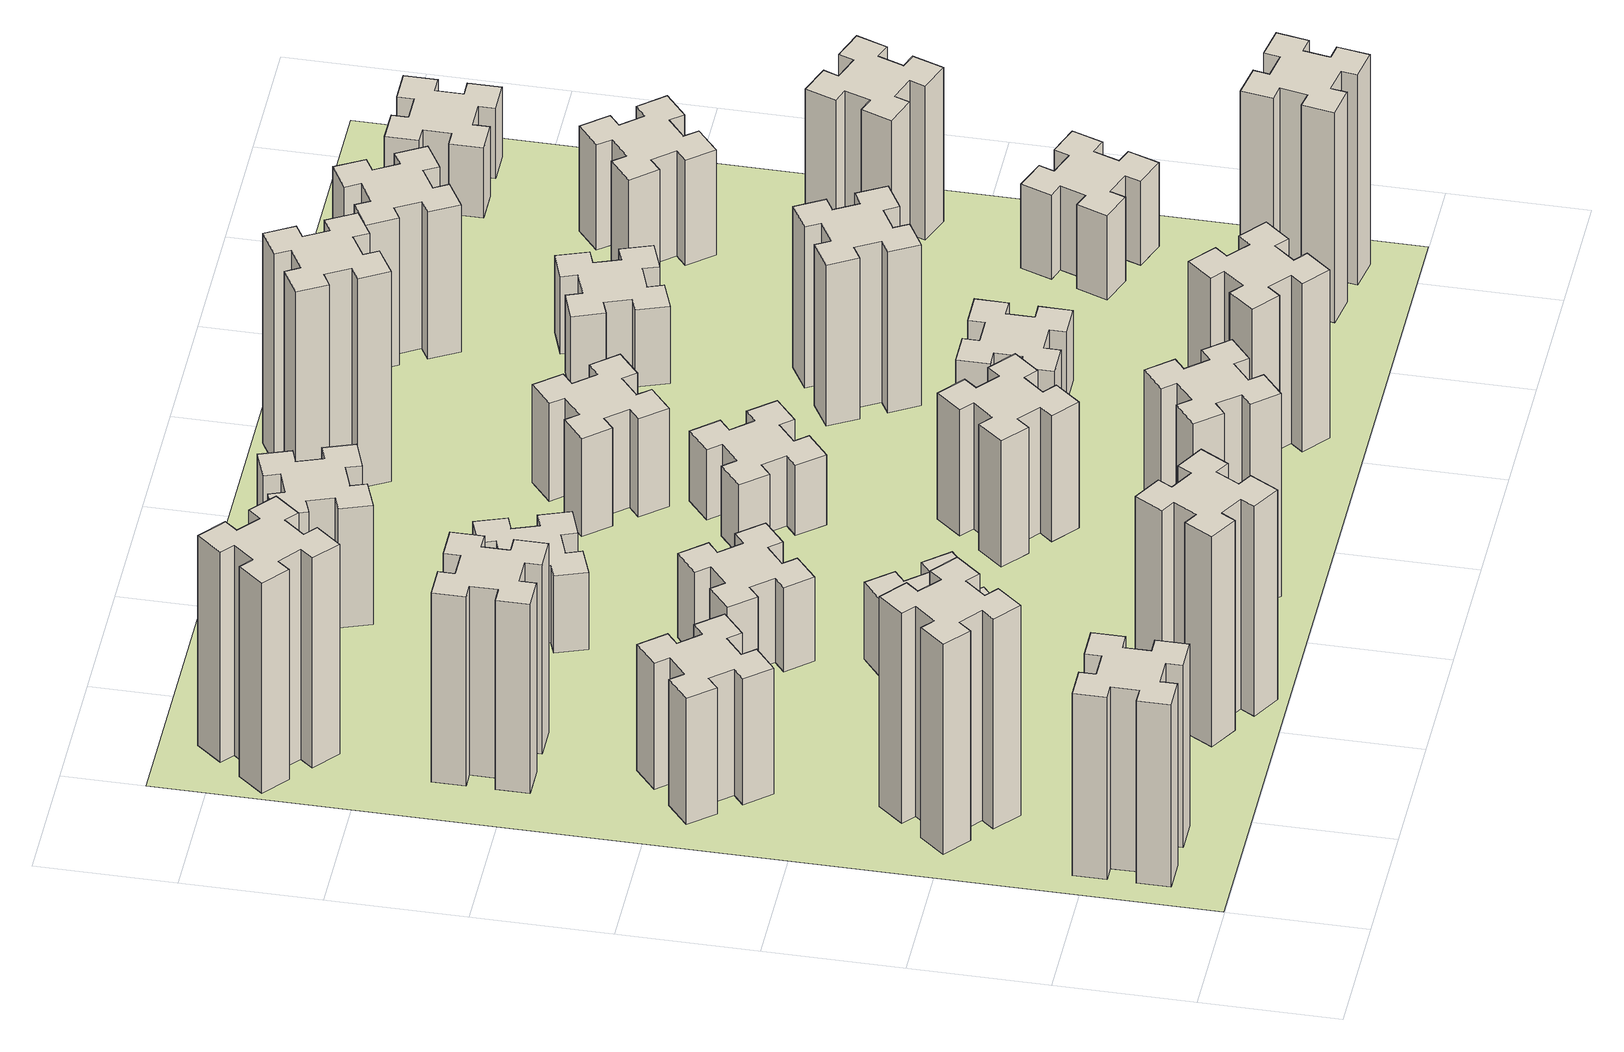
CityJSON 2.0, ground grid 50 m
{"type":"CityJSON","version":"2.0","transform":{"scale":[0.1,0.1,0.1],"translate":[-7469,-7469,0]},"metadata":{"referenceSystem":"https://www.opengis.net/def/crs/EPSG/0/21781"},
"CityObjects":{
"building1":{"type":"Building","attributes":{"class":"1000","function":"1000","usage":"1000","yearOfConstruction":2016,"roofType":"1000","measuredHeight":78,"storeysAboveGround":30,"storeysBelowGround":0},"geometry":[{"type":"Solid","lod":"1","boundaries":[[[[0,1,2,3,4,5,6,7,8,9,10,11,12,13,14,15,16,17,18,19]],[[17,16,20,21]],[[16,15,22,20]],[[15,14,23,22]],[[14,13,24,23]],[[13,12,25,24]],[[12,11,26,25]],[[11,10,27,26]],[[10,9,28,27]],[[9,8,29,28]],[[8,7,30,29]],[[7,6,31,30]],[[6,5,32,31]],[[5,4,33,32]],[[4,3,34,33]],[[3,2,35,34]],[[2,1,36,35]],[[1,0,37,36]],[[0,19,38,37]],[[19,18,39,38]],[[18,17,21,39]],[[24,25,26,27,28,29,30,31,32,33,34,35,36,37,38,39,21,20,22,23]]]]}]},
"building2":{"type":"Building","attributes":{"class":"1000","function":"1000","usage":"1000","yearOfConstruction":2016,"roofType":"1000","measuredHeight":90,"storeysAboveGround":30,"storeysBelowGround":0},"geometry":[{"type":"Solid","lod":"1","boundaries":[[[[40,41,42,43,44,45,46,47,48,49,50,51,52,53,54,55,56,57,58,59]],[[57,56,60,61]],[[56,55,62,60]],[[55,54,63,62]],[[54,53,64,63]],[[53,52,65,64]],[[52,51,66,65]],[[51,50,67,66]],[[50,49,68,67]],[[49,48,69,68]],[[48,47,70,69]],[[47,46,71,70]],[[46,45,72,71]],[[45,44,73,72]],[[44,43,74,73]],[[43,42,75,74]],[[42,41,76,75]],[[41,40,77,76]],[[40,59,78,77]],[[59,58,79,78]],[[58,57,61,79]],[[64,65,66,67,68,69,70,71,72,73,74,75,76,77,78,79,61,60,62,63]]]]}]},
"building3":{"type":"Building","attributes":{"class":"1000","function":"1000","usage":"1000","yearOfConstruction":2016,"roofType":"1000","measuredHeight":54,"storeysAboveGround":30,"storeysBelowGround":0},"geometry":[{"type":"Solid","lod":"1","boundaries":[[[[80,81,82,83,84,85,86,87,88,89,90,91,92,93,94,95,96,97,98,99]],[[97,96,100,101]],[[96,95,102,100]],[[95,94,103,102]],[[94,93,104,103]],[[93,92,105,104]],[[92,91,106,105]],[[91,90,107,106]],[[90,89,108,107]],[[89,88,109,108]],[[88,87,110,109]],[[87,86,111,110]],[[86,85,112,111]],[[85,84,113,112]],[[84,83,114,113]],[[83,82,115,114]],[[82,81,116,115]],[[81,80,117,116]],[[80,99,118,117]],[[99,98,119,118]],[[98,97,101,119]],[[104,105,106,107,108,109,110,111,112,113,114,115,116,117,118,119,101,100,102,103]]]]}]},
"building4":{"type":"Building","attributes":{"class":"1000","function":"1000","usage":"1000","yearOfConstruction":2016,"roofType":"1000","measuredHeight":81,"storeysAboveGround":30,"storeysBelowGround":0},"geometry":[{"type":"Solid","lod":"1","boundaries":[[[[120,121,122,123,124,125,126,127,128,129,130,131,132,133,134,135,136,137,138,139]],[[137,136,140,141]],[[136,135,142,140]],[[135,134,143,142]],[[134,133,144,143]],[[133,132,145,144]],[[132,131,146,145]],[[131,130,147,146]],[[130,129,148,147]],[[129,128,149,148]],[[128,127,150,149]],[[127,126,151,150]],[[126,125,152,151]],[[125,124,153,152]],[[124,123,154,153]],[[123,122,155,154]],[[122,121,156,155]],[[121,120,157,156]],[[120,139,158,157]],[[139,138,159,158]],[[138,137,141,159]],[[144,145,146,147,148,149,150,151,152,153,154,155,156,157,158,159,141,140,142,143]]]]}]},
"building5":{"type":"Building","attributes":{"class":"1000","function":"1000","usage":"1000","yearOfConstruction":2016,"roofType":"1000","measuredHeight":90,"storeysAboveGround":30,"storeysBelowGround":0},"geometry":[{"type":"Solid","lod":"1","boundaries":[[[[160,161,162,163,164,165,166,167,168,169,170,171,172,173,174,175,176,177,178,179]],[[177,176,180,181]],[[176,175,182,180]],[[175,174,183,182]],[[174,173,184,183]],[[173,172,185,184]],[[172,171,186,185]],[[171,170,187,186]],[[170,169,188,187]],[[169,168,189,188]],[[168,167,190,189]],[[167,166,191,190]],[[166,165,192,191]],[[165,164,193,192]],[[164,163,194,193]],[[163,162,195,194]],[[162,161,196,195]],[[161,160,197,196]],[[160,179,198,197]],[[179,178,199,198]],[[178,177,181,199]],[[184,185,186,187,188,189,190,191,192,193,194,195,196,197,198,199,181,180,182,183]]]]}]},
"building6":{"type":"Building","attributes":{"class":"1000","function":"1000","usage":"1000","yearOfConstruction":2016,"roofType":"1000","measuredHeight":90,"storeysAboveGround":30,"storeysBelowGround":0},"geometry":[{"type":"Solid","lod":"1","boundaries":[[[[200,201,202,203,204,205,206,207,208,209,210,211,212,213,214,215,216,217,218,219]],[[217,216,220,221]],[[216,215,222,220]],[[215,214,223,222]],[[214,213,224,223]],[[213,212,225,224]],[[212,211,226,225]],[[211,210,227,226]],[[210,209,228,227]],[[209,208,229,228]],[[208,207,230,229]],[[207,206,231,230]],[[206,205,232,231]],[[205,204,233,232]],[[204,203,234,233]],[[203,202,235,234]],[[202,201,236,235]],[[201,200,237,236]],[[200,219,238,237]],[[219,218,239,238]],[[218,217,221,239]],[[224,225,226,227,228,229,230,231,232,233,234,235,236,237,238,239,221,220,222,223]]]]}]},
"building7":{"type":"Building","attributes":{"class":"1000","function":"1000","usage":"1000","yearOfConstruction":2016,"roofType":"1000","measuredHeight":33,"storeysAboveGround":30,"storeysBelowGround":0},"geometry":[{"type":"Solid","lod":"1","boundaries":[[[[240,241,242,243,244,245,246,247,248,249,250,251,252,253,254,255,256,257,258,259]],[[257,256,260,261]],[[256,255,262,260]],[[255,254,263,262]],[[254,253,264,263]],[[253,252,265,264]],[[252,251,266,265]],[[251,250,267,266]],[[250,249,268,267]],[[249,248,269,268]],[[248,247,270,269]],[[247,246,271,270]],[[246,245,272,271]],[[245,244,273,272]],[[244,243,274,273]],[[243,242,275,274]],[[242,241,276,275]],[[241,240,277,276]],[[240,259,278,277]],[[259,258,279,278]],[[258,257,261,279]],[[264,265,266,267,268,269,270,271,272,273,274,275,276,277,278,279,261,260,262,263]]]]}]},
"building8":{"type":"Building","attributes":{"class":"1000","function":"1000","usage":"1000","yearOfConstruction":2016,"roofType":"1000","measuredHeight":36,"storeysAboveGround":30,"storeysBelowGround":0},"geometry":[{"type":"Solid","lod":"1","boundaries":[[[[280,281,282,283,284,285,286,287,288,289,290,291,292,293,294,295,296,297,298,299]],[[297,296,300,301]],[[296,295,302,300]],[[295,294,303,302]],[[294,293,304,303]],[[293,292,305,304]],[[292,291,306,305]],[[291,290,307,306]],[[290,289,308,307]],[[289,288,309,308]],[[288,287,310,309]],[[287,286,311,310]],[[286,285,312,311]],[[285,284,313,312]],[[284,283,314,313]],[[283,282,315,314]],[[282,281,316,315]],[[281,280,317,316]],[[280,299,318,317]],[[299,298,319,318]],[[298,297,301,319]],[[304,305,306,307,308,309,310,311,312,313,314,315,316,317,318,319,301,300,302,303]]]]}]},
"building9":{"type":"Building","attributes":{"class":"1000","function":"1000","usage":"1000","yearOfConstruction":2016,"roofType":"1000","measuredHeight":87,"storeysAboveGround":30,"storeysBelowGround":0},"geometry":[{"type":"Solid","lod":"1","boundaries":[[[[320,321,322,323,324,325,326,327,328,329,330,331,332,333,334,335,336,337,338,339]],[[337,336,340,341]],[[336,335,342,340]],[[335,334,343,342]],[[334,333,344,343]],[[333,332,345,344]],[[332,331,346,345]],[[331,330,347,346]],[[330,329,348,347]],[[329,328,349,348]],[[328,327,350,349]],[[327,326,351,350]],[[326,325,352,351]],[[325,324,353,352]],[[324,323,354,353]],[[323,322,355,354]],[[322,321,356,355]],[[321,320,357,356]],[[320,339,358,357]],[[339,338,359,358]],[[338,337,341,359]],[[344,345,346,347,348,349,350,351,352,353,354,355,356,357,358,359,341,340,342,343]]]]}]},
"building10":{"type":"Building","attributes":{"class":"1000","function":"1000","usage":"1000","yearOfConstruction":2016,"roofType":"1000","measuredHeight":33,"storeysAboveGround":30,"storeysBelowGround":0},"geometry":[{"type":"Solid","lod":"1","boundaries":[[[[360,361,362,363,364,365,366,367,368,369,370,371,372,373,374,375,376,377,378,379]],[[377,376,380,381]],[[376,375,382,380]],[[375,374,383,382]],[[374,373,384,383]],[[373,372,385,384]],[[372,371,386,385]],[[371,370,387,386]],[[370,369,388,387]],[[369,368,389,388]],[[368,367,390,389]],[[367,366,391,390]],[[366,365,392,391]],[[365,364,393,392]],[[364,363,394,393]],[[363,362,395,394]],[[362,361,396,395]],[[361,360,397,396]],[[360,379,398,397]],[[379,378,399,398]],[[378,377,381,399]],[[384,385,386,387,388,389,390,391,392,393,394,395,396,397,398,399,381,380,382,383]]]]}]},
"building11":{"type":"Building","attributes":{"class":"1000","function":"1000","usage":"1000","yearOfConstruction":2016,"roofType":"1000","measuredHeight":51,"storeysAboveGround":30,"storeysBelowGround":0},"geometry":[{"type":"Solid","lod":"1","boundaries":[[[[400,401,402,403,404,405,406,407,408,409,410,411,412,413,414,415,416,417,418,419]],[[417,416,420,421]],[[416,415,422,420]],[[415,414,423,422]],[[414,413,424,423]],[[413,412,425,424]],[[412,411,426,425]],[[411,410,427,426]],[[410,409,428,427]],[[409,408,429,428]],[[408,407,430,429]],[[407,406,431,430]],[[406,405,432,431]],[[405,404,433,432]],[[404,403,434,433]],[[403,402,435,434]],[[402,401,436,435]],[[401,400,437,436]],[[400,419,438,437]],[[419,418,439,438]],[[418,417,421,439]],[[424,425,426,427,428,429,430,431,432,433,434,435,436,437,438,439,421,420,422,423]]]]}]},
"building12":{"type":"Building","attributes":{"class":"1000","function":"1000","usage":"1000","yearOfConstruction":2016,"roofType":"1000","measuredHeight":54,"storeysAboveGround":30,"storeysBelowGround":0},"geometry":[{"type":"Solid","lod":"1","boundaries":[[[[440,441,442,443,444,445,446,447,448,449,450,451,452,453,454,455,456,457,458,459]],[[457,456,460,461]],[[456,455,462,460]],[[455,454,463,462]],[[454,453,464,463]],[[453,452,465,464]],[[452,451,466,465]],[[451,450,467,466]],[[450,449,468,467]],[[449,448,469,468]],[[448,447,470,469]],[[447,446,471,470]],[[446,445,472,471]],[[445,444,473,472]],[[444,443,474,473]],[[443,442,475,474]],[[442,441,476,475]],[[441,440,477,476]],[[440,459,478,477]],[[459,458,479,478]],[[458,457,461,479]],[[464,465,466,467,468,469,470,471,472,473,474,475,476,477,478,479,461,460,462,463]]]]}]},
"building13":{"type":"Building","attributes":{"class":"1000","function":"1000","usage":"1000","yearOfConstruction":2016,"roofType":"1000","measuredHeight":30,"storeysAboveGround":30,"storeysBelowGround":0},"geometry":[{"type":"Solid","lod":"1","boundaries":[[[[480,481,482,483,484,485,486,487,488,489,490,491,492,493,494,495,496,497,498,499]],[[497,496,500,501]],[[496,495,502,500]],[[495,494,503,502]],[[494,493,504,503]],[[493,492,505,504]],[[492,491,506,505]],[[491,490,507,506]],[[490,489,508,507]],[[489,488,509,508]],[[488,487,510,509]],[[487,486,511,510]],[[486,485,512,511]],[[485,484,513,512]],[[484,483,514,513]],[[483,482,515,514]],[[482,481,516,515]],[[481,480,517,516]],[[480,499,518,517]],[[499,498,519,518]],[[498,497,501,519]],[[504,505,506,507,508,509,510,511,512,513,514,515,516,517,518,519,501,500,502,503]]]]}]},
"building14":{"type":"Building","attributes":{"class":"1000","function":"1000","usage":"1000","yearOfConstruction":2016,"roofType":"1000","measuredHeight":42,"storeysAboveGround":30,"storeysBelowGround":0},"geometry":[{"type":"Solid","lod":"1","boundaries":[[[[520,521,522,523,524,525,526,527,528,529,530,531,532,533,534,535,536,537,538,539]],[[537,536,540,541]],[[536,535,542,540]],[[535,534,543,542]],[[534,533,544,543]],[[533,532,545,544]],[[532,531,546,545]],[[531,530,547,546]],[[530,529,548,547]],[[529,528,549,548]],[[528,527,550,549]],[[527,526,551,550]],[[526,525,552,551]],[[525,524,553,552]],[[524,523,554,553]],[[523,522,555,554]],[[522,521,556,555]],[[521,520,557,556]],[[520,539,558,557]],[[539,538,559,558]],[[538,537,541,559]],[[544,545,546,547,548,549,550,551,552,553,554,555,556,557,558,559,541,540,542,543]]]]}]},
"building15":{"type":"Building","attributes":{"class":"1000","function":"1000","usage":"1000","yearOfConstruction":2016,"roofType":"1000","measuredHeight":72,"storeysAboveGround":30,"storeysBelowGround":0},"geometry":[{"type":"Solid","lod":"1","boundaries":[[[[560,561,562,563,564,565,566,567,568,569,570,571,572,573,574,575,576,577,578,579]],[[577,576,580,581]],[[576,575,582,580]],[[575,574,583,582]],[[574,573,584,583]],[[573,572,585,584]],[[572,571,586,585]],[[571,570,587,586]],[[570,569,588,587]],[[569,568,589,588]],[[568,567,590,589]],[[567,566,591,590]],[[566,565,592,591]],[[565,564,593,592]],[[564,563,594,593]],[[563,562,595,594]],[[562,561,596,595]],[[561,560,597,596]],[[560,579,598,597]],[[579,578,599,598]],[[578,577,581,599]],[[584,585,586,587,588,589,590,591,592,593,594,595,596,597,598,599,581,580,582,583]]]]}]},
"building16":{"type":"Building","attributes":{"class":"1000","function":"1000","usage":"1000","yearOfConstruction":2016,"roofType":"1000","measuredHeight":90,"storeysAboveGround":30,"storeysBelowGround":0},"geometry":[{"type":"Solid","lod":"1","boundaries":[[[[600,601,602,603,604,605,606,607,608,609,610,611,612,613,614,615,616,617,618,619]],[[617,616,620,621]],[[616,615,622,620]],[[615,614,623,622]],[[614,613,624,623]],[[613,612,625,624]],[[612,611,626,625]],[[611,610,627,626]],[[610,609,628,627]],[[609,608,629,628]],[[608,607,630,629]],[[607,606,631,630]],[[606,605,632,631]],[[605,604,633,632]],[[604,603,634,633]],[[603,602,635,634]],[[602,601,636,635]],[[601,600,637,636]],[[600,619,638,637]],[[619,618,639,638]],[[618,617,621,639]],[[624,625,626,627,628,629,630,631,632,633,634,635,636,637,638,639,621,620,622,623]]]]}]},
"building17":{"type":"Building","attributes":{"class":"1000","function":"1000","usage":"1000","yearOfConstruction":2016,"roofType":"1000","measuredHeight":30,"storeysAboveGround":30,"storeysBelowGround":0},"geometry":[{"type":"Solid","lod":"1","boundaries":[[[[640,641,642,643,644,645,646,647,648,649,650,651,652,653,654,655,656,657,658,659]],[[657,656,660,661]],[[656,655,662,660]],[[655,654,663,662]],[[654,653,664,663]],[[653,652,665,664]],[[652,651,666,665]],[[651,650,667,666]],[[650,649,668,667]],[[649,648,669,668]],[[648,647,670,669]],[[647,646,671,670]],[[646,645,672,671]],[[645,644,673,672]],[[644,643,674,673]],[[643,642,675,674]],[[642,641,676,675]],[[641,640,677,676]],[[640,659,678,677]],[[659,658,679,678]],[[658,657,661,679]],[[664,665,666,667,668,669,670,671,672,673,674,675,676,677,678,679,661,660,662,663]]]]}]},
"building18":{"type":"Building","attributes":{"class":"1000","function":"1000","usage":"1000","yearOfConstruction":2016,"roofType":"1000","measuredHeight":69,"storeysAboveGround":30,"storeysBelowGround":0},"geometry":[{"type":"Solid","lod":"1","boundaries":[[[[680,681,682,683,684,685,686,687,688,689,690,691,692,693,694,695,696,697,698,699]],[[697,696,700,701]],[[696,695,702,700]],[[695,694,703,702]],[[694,693,704,703]],[[693,692,705,704]],[[692,691,706,705]],[[691,690,707,706]],[[690,689,708,707]],[[689,688,709,708]],[[688,687,710,709]],[[687,686,711,710]],[[686,685,712,711]],[[685,684,713,712]],[[684,683,714,713]],[[683,682,715,714]],[[682,681,716,715]],[[681,680,717,716]],[[680,699,718,717]],[[699,698,719,718]],[[698,697,701,719]],[[704,705,706,707,708,709,710,711,712,713,714,715,716,717,718,719,701,700,702,703]]]]}]},
"building19":{"type":"Building","attributes":{"class":"1000","function":"1000","usage":"1000","yearOfConstruction":2016,"roofType":"1000","measuredHeight":33,"storeysAboveGround":30,"storeysBelowGround":0},"geometry":[{"type":"Solid","lod":"1","boundaries":[[[[720,721,722,723,724,725,726,727,728,729,730,731,732,733,734,735,736,737,738,739]],[[737,736,740,741]],[[736,735,742,740]],[[735,734,743,742]],[[734,733,744,743]],[[733,732,745,744]],[[732,731,746,745]],[[731,730,747,746]],[[730,729,748,747]],[[729,728,749,748]],[[728,727,750,749]],[[727,726,751,750]],[[726,725,752,751]],[[725,724,753,752]],[[724,723,754,753]],[[723,722,755,754]],[[722,721,756,755]],[[721,720,757,756]],[[720,739,758,757]],[[739,738,759,758]],[[738,737,741,759]],[[744,745,746,747,748,749,750,751,752,753,754,755,756,757,758,759,741,740,742,743]]]]}]},
"building20":{"type":"Building","attributes":{"class":"1000","function":"1000","usage":"1000","yearOfConstruction":2016,"roofType":"1000","measuredHeight":90,"storeysAboveGround":30,"storeysBelowGround":0},"geometry":[{"type":"Solid","lod":"1","boundaries":[[[[760,761,762,763,764,765,766,767,768,769,770,771,772,773,774,775,776,777,778,779]],[[777,776,780,781]],[[776,775,782,780]],[[775,774,783,782]],[[774,773,784,783]],[[773,772,785,784]],[[772,771,786,785]],[[771,770,787,786]],[[770,769,788,787]],[[769,768,789,788]],[[768,767,790,789]],[[767,766,791,790]],[[766,765,792,791]],[[765,764,793,792]],[[764,763,794,793]],[[763,762,795,794]],[[762,761,796,795]],[[761,760,797,796]],[[760,779,798,797]],[[779,778,799,798]],[[778,777,781,799]],[[784,785,786,787,788,789,790,791,792,793,794,795,796,797,798,799,781,780,782,783]]]]}]},
"building21":{"type":"Building","attributes":{"class":"1000","function":"1000","usage":"1000","yearOfConstruction":2016,"roofType":"1000","measuredHeight":63,"storeysAboveGround":30,"storeysBelowGround":0},"geometry":[{"type":"Solid","lod":"1","boundaries":[[[[800,801,802,803,804,805,806,807,808,809,810,811,812,813,814,815,816,817,818,819]],[[817,816,820,821]],[[816,815,822,820]],[[815,814,823,822]],[[814,813,824,823]],[[813,812,825,824]],[[812,811,826,825]],[[811,810,827,826]],[[810,809,828,827]],[[809,808,829,828]],[[808,807,830,829]],[[807,806,831,830]],[[806,805,832,831]],[[805,804,833,832]],[[804,803,834,833]],[[803,802,835,834]],[[802,801,836,835]],[[801,800,837,836]],[[800,819,838,837]],[[819,818,839,838]],[[818,817,821,839]],[[824,825,826,827,828,829,830,831,832,833,834,835,836,837,838,839,821,820,822,823]]]]}]},
"building22":{"type":"Building","attributes":{"class":"1000","function":"1000","usage":"1000","yearOfConstruction":2016,"roofType":"1000","measuredHeight":36,"storeysAboveGround":30,"storeysBelowGround":0},"geometry":[{"type":"Solid","lod":"1","boundaries":[[[[840,841,842,843,844,845,846,847,848,849,850,851,852,853,854,855,856,857,858,859]],[[857,856,860,861]],[[856,855,862,860]],[[855,854,863,862]],[[854,853,864,863]],[[853,852,865,864]],[[852,851,866,865]],[[851,850,867,866]],[[850,849,868,867]],[[849,848,869,868]],[[848,847,870,869]],[[847,846,871,870]],[[846,845,872,871]],[[845,844,873,872]],[[844,843,874,873]],[[843,842,875,874]],[[842,841,876,875]],[[841,840,877,876]],[[840,859,878,877]],[[859,858,879,878]],[[858,857,861,879]],[[864,865,866,867,868,869,870,871,872,873,874,875,876,877,878,879,861,860,862,863]]]]}]},
"building23":{"type":"Building","attributes":{"class":"1000","function":"1000","usage":"1000","yearOfConstruction":2016,"roofType":"1000","measuredHeight":66,"storeysAboveGround":30,"storeysBelowGround":0},"geometry":[{"type":"Solid","lod":"1","boundaries":[[[[880,881,882,883,884,885,886,887,888,889,890,891,892,893,894,895,896,897,898,899]],[[897,896,900,901]],[[896,895,902,900]],[[895,894,903,902]],[[894,893,904,903]],[[893,892,905,904]],[[892,891,906,905]],[[891,890,907,906]],[[890,889,908,907]],[[889,888,909,908]],[[888,887,910,909]],[[887,886,911,910]],[[886,885,912,911]],[[885,884,913,912]],[[884,883,914,913]],[[883,882,915,914]],[[882,881,916,915]],[[881,880,917,916]],[[880,899,918,917]],[[899,898,919,918]],[[898,897,901,919]],[[904,905,906,907,908,909,910,911,912,913,914,915,916,917,918,919,901,900,902,903]]]]}]},
"building24":{"type":"Building","attributes":{"class":"1000","function":"1000","usage":"1000","yearOfConstruction":2016,"roofType":"1000","measuredHeight":45,"storeysAboveGround":30,"storeysBelowGround":0},"geometry":[{"type":"Solid","lod":"1","boundaries":[[[[920,921,922,923,924,925,926,927,928,929,930,931,932,933,934,935,936,937,938,939]],[[937,936,940,941]],[[936,935,942,940]],[[935,934,943,942]],[[934,933,944,943]],[[933,932,945,944]],[[932,931,946,945]],[[931,930,947,946]],[[930,929,948,947]],[[929,928,949,948]],[[928,927,950,949]],[[927,926,951,950]],[[926,925,952,951]],[[925,924,953,952]],[[924,923,954,953]],[[923,922,955,954]],[[922,921,956,955]],[[921,920,957,956]],[[920,939,958,957]],[[939,938,959,958]],[[938,937,941,959]],[[944,945,946,947,948,949,950,951,952,953,954,955,956,957,958,959,941,940,942,943]]]]}]},
"building25":{"type":"Building","attributes":{"class":"1000","function":"1000","usage":"1000","yearOfConstruction":2016,"roofType":"1000","measuredHeight":30,"storeysAboveGround":30,"storeysBelowGround":0},"geometry":[{"type":"Solid","lod":"1","boundaries":[[[[960,961,962,963,964,965,966,967,968,969,970,971,972,973,974,975,976,977,978,979]],[[977,976,980,981]],[[976,975,982,980]],[[975,974,983,982]],[[974,973,984,983]],[[973,972,985,984]],[[972,971,986,985]],[[971,970,987,986]],[[970,969,988,987]],[[969,968,989,988]],[[968,967,990,989]],[[967,966,991,990]],[[966,965,992,991]],[[965,964,993,992]],[[964,963,994,993]],[[963,962,995,994]],[[962,961,996,995]],[[961,960,997,996]],[[960,979,998,997]],[[979,978,999,998]],[[978,977,981,999]],[[984,985,986,987,988,989,990,991,992,993,994,995,996,997,998,999,981,980,982,983]]]]}]},
"landuse1":{"type":"LandUse","attributes":{"name":"plot1","function":"1010"},"geometry":[{"type":"MultiSurface","lod":"1","boundaries":[[[1000,1001,1002,1003]]]}]}
},
"vertices":[
[165,425,0],[165,325,0],[105,325,0],[105,205,0],[225,205,0],[225,265,0],[325,265,0],[325,205,0],[445,205,0],[445,325,0],[385,325,0],[385,425,0],[445,425,0],[445,545,0],[325,545,0],[325,485,0],[225,485,0],[225,545,0],[105,545,0],[105,425,0],[225,485,780],[225,545,780],[325,485,780],[325,545,780],[445,545,780],[445,425,780],[385,425,780],[385,325,780],[445,325,780],[445,205,780],[325,205,780],[325,265,780],[225,265,780],[225,205,780],[105,205,780],[105,325,780],[165,325,780],[165,425,780],[105,425,780],[105,545,780],
[484,1067,0],[408,1132,0],[446,1178,0],[354,1255,0],[277,1163,0],[323,1124,0],[259,1048,0],[213,1086,0],[136,994,0],[228,917,0],[266,963,0],[343,899,0],[304,853,0],[396,776,0],[473,868,0],[427,906,0],[492,983,0],[538,944,0],[615,1036,0],[523,1113,0],[492,983,900],[538,944,900],[427,906,900],[473,868,900],[396,776,900],[304,853,900],[343,899,900],[266,963,900],[228,917,900],[136,994,900],[213,1086,900],[259,1048,900],[323,1124,900],[277,1163,900],[354,1255,900],[446,1178,900],[408,1132,900],[484,1067,900],[523,1113,900],[615,1036,900],
[492,1888,0],[427,1964,0],[473,2003,0],[396,2095,0],[304,2018,0],[343,1972,0],[266,1907,0],[228,1953,0],[136,1876,0],[213,1784,0],[259,1823,0],[323,1746,0],[277,1708,0],[354,1616,0],[446,1693,0],[408,1739,0],[484,1803,0],[523,1757,0],[615,1834,0],[538,1926,0],[484,1803,540],[523,1757,540],[408,1739,540],[446,1693,540],[354,1616,540],[277,1708,540],[323,1746,540],[259,1823,540],[213,1784,540],[136,1876,540],[228,1953,540],[266,1907,540],[343,1972,540],[304,2018,540],[396,2095,540],[473,2003,540],[427,1964,540],[492,1888,540],[538,1926,540],[615,1834,540],
[485,2545,0],[485,2645,0],[545,2645,0],[545,2765,0],[425,2765,0],[425,2705,0],[325,2705,0],[325,2765,0],[205,2765,0],[205,2645,0],[265,2645,0],[265,2545,0],[205,2545,0],[205,2425,0],[325,2425,0],[325,2485,0],[425,2485,0],[425,2425,0],[545,2425,0],[545,2545,0],[425,2485,810],[425,2425,810],[325,2485,810],[325,2425,810],[205,2425,810],[205,2545,810],[265,2545,810],[265,2645,810],[205,2645,810],[205,2765,810],[325,2765,810],[325,2705,810],[425,2705,810],[425,2765,810],[545,2765,810],[545,2645,810],[485,2645,810],[485,2545,810],[545,2545,810],[545,2425,810],
[1214,346,0],[1127,396,0],[1157,448,0],[1053,508,0],[993,404,0],[1045,374,0],[995,287,0],[943,317,0],[883,213,0],[987,153,0],[1017,205,0],[1104,155,0],[1074,103,0],[1178,43,0],[1238,147,0],[1186,177,0],[1236,264,0],[1288,234,0],[1348,338,0],[1244,398,0],[1236,264,900],[1288,234,900],[1186,177,900],[1238,147,900],[1178,43,900],[1074,103,900],[1104,155,900],[1017,205,900],[987,153,900],[883,213,900],[943,317,900],[995,287,900],[1045,374,900],[993,404,900],[1053,508,900],[1157,448,900],[1127,396,900],[1214,346,900],[1244,398,900],[1348,338,900],
[384,3387,0],[308,3452,0],[346,3498,0],[254,3575,0],[177,3483,0],[223,3444,0],[159,3368,0],[113,3406,0],[36,3314,0],[128,3237,0],[166,3283,0],[243,3219,0],[204,3173,0],[296,3096,0],[373,3188,0],[327,3226,0],[392,3303,0],[438,3264,0],[515,3356,0],[423,3433,0],[392,3303,900],[438,3264,900],[327,3226,900],[373,3188,900],[296,3096,900],[204,3173,900],[243,3219,900],[166,3283,900],[128,3237,900],[36,3314,900],[113,3406,900],[159,3368,900],[223,3444,900],[177,3483,900],[254,3575,900],[346,3498,900],[308,3452,900],[384,3387,900],[423,3433,900],[515,3356,900],
[1083,1332,0],[1006,1267,0],[968,1313,0],[876,1236,0],[953,1144,0],[999,1183,0],[1063,1106,0],[1017,1068,0],[1094,976,0],[1186,1053,0],[1148,1099,0],[1224,1163,0],[1263,1117,0],[1355,1194,0],[1278,1286,0],[1232,1248,0],[1167,1324,0],[1213,1363,0],[1136,1455,0],[1044,1378,0],[1167,1324,330],[1213,1363,330],[1232,1248,330],[1278,1286,330],[1355,1194,330],[1263,1117,330],[1224,1163,330],[1148,1099,330],[1186,1053,330],[1094,976,330],[1017,1068,330],[1063,1106,330],[999,1183,330],[953,1144,330],[876,1236,330],[968,1313,330],[1006,1267,330],[1083,1332,330],[1044,1378,330],[1136,1455,330],
[1083,1972,0],[1006,1907,0],[968,1953,0],[876,1876,0],[953,1784,0],[999,1823,0],[1063,1746,0],[1017,1708,0],[1094,1616,0],[1186,1693,0],[1148,1739,0],[1224,1803,0],[1263,1757,0],[1355,1834,0],[1278,1926,0],[1232,1888,0],[1167,1964,0],[1213,2003,0],[1136,2095,0],[1044,2018,0],[1167,1964,360],[1213,2003,360],[1232,1888,360],[1278,1926,360],[1355,1834,360],[1263,1757,360],[1224,1803,360],[1148,1739,360],[1186,1693,360],[1094,1616,360],[1017,1708,360],[1063,1746,360],[999,1823,360],[953,1784,360],[876,1876,360],[968,1953,360],[1006,1907,360],[1083,1972,360],[1044,2018,360],[1136,2095,360],
[1639,343,0],[1703,266,0],[1657,228,0],[1734,136,0],[1826,213,0],[1788,259,0],[1864,323,0],[1903,277,0],[1995,354,0],[1918,446,0],[1872,408,0],[1807,484,0],[1853,523,0],[1776,615,0],[1684,538,0],[1723,492,0],[1646,427,0],[1608,473,0],[1516,396,0],[1593,304,0],[1646,427,870],[1608,473,870],[1723,492,870],[1684,538,870],[1776,615,870],[1853,523,870],[1807,484,870],[1872,408,870],[1918,446,870],[1995,354,870],[1903,277,870],[1864,323,870],[1788,259,870],[1826,213,870],[1734,136,870],[1657,228,870],[1703,266,870],[1639,343,870],[1593,304,870],[1516,396,870],
[1106,2475,0],[1200,2509,0],[1220,2453,0],[1333,2494,0],[1292,2607,0],[1236,2586,0],[1202,2680,0],[1258,2700,0],[1217,2813,0],[1104,2772,0],[1125,2716,0],[1031,2682,0],[1010,2738,0],[897,2697,0],[939,2584,0],[995,2605,0],[1029,2511,0],[973,2490,0],[1014,2377,0],[1127,2419,0],[1029,2511,330],[973,2490,330],[995,2605,330],[939,2584,330],[897,2697,330],[1010,2738,330],[1031,2682,330],[1125,2716,330],[1104,2772,330],[1217,2813,330],[1258,2700,330],[1202,2680,330],[1236,2586,330],[1292,2607,330],[1333,2494,330],[1220,2453,330],[1200,2509,330],[1106,2475,330],[1127,2419,330],[1014,2377,330],
[1125,3456,0],[1031,3422,0],[1010,3478,0],[897,3437,0],[939,3324,0],[995,3345,0],[1029,3251,0],[973,3230,0],[1014,3117,0],[1127,3159,0],[1106,3215,0],[1200,3249,0],[1220,3193,0],[1333,3234,0],[1292,3347,0],[1236,3326,0],[1202,3420,0],[1258,3440,0],[1217,3553,0],[1104,3512,0],[1202,3420,510],[1258,3440,510],[1236,3326,510],[1292,3347,510],[1333,3234,510],[1220,3193,510],[1200,3249,510],[1106,3215,510],[1127,3159,510],[1014,3117,510],[973,3230,510],[1029,3251,510],[995,3345,510],[939,3324,510],[897,3437,510],[1010,3478,510],[1031,3422,510],[1125,3456,510],[1104,3512,510],[1217,3553,510],
[1846,1063,0],[1923,999,0],[1884,953,0],[1976,876,0],[2053,968,0],[2007,1006,0],[2072,1083,0],[2118,1044,0],[2195,1136,0],[2103,1213,0],[2064,1167,0],[1988,1232,0],[2026,1278,0],[1934,1355,0],[1857,1263,0],[1903,1224,0],[1839,1148,0],[1793,1186,0],[1716,1094,0],[1808,1017,0],[1839,1148,540],[1793,1186,540],[1903,1224,540],[1857,1263,540],[1934,1355,540],[2026,1278,540],[1988,1232,540],[2064,1167,540],[2103,1213,540],[2195,1136,540],[2118,1044,540],[2072,1083,540],[2007,1006,540],[2053,968,540],[1976,876,540],[1884,953,540],[1923,999,540],[1846,1063,540],[1808,1017,540],[1716,1094,540],
[1972,1988,0],[1907,2064,0],[1953,2103,0],[1876,2195,0],[1784,2118,0],[1823,2072,0],[1746,2007,0],[1708,2053,0],[1616,1976,0],[1693,1884,0],[1739,1923,0],[1803,1846,0],[1757,1808,0],[1834,1716,0],[1926,1793,0],[1888,1839,0],[1964,1903,0],[2003,1857,0],[2095,1934,0],[2018,2026,0],[1964,1903,300],[2003,1857,300],[1888,1839,300],[1926,1793,300],[1834,1716,300],[1757,1808,300],[1803,1846,300],[1739,1923,300],[1693,1884,300],[1616,1976,300],[1708,2053,300],[1746,2007,300],[1823,2072,300],[1784,2118,300],[1876,2195,300],[1953,2103,300],[1907,2064,300],[1972,1988,300],[2018,2026,300],[2095,1934,300],
[1739,2463,0],[1803,2386,0],[1757,2348,0],[1834,2256,0],[1926,2333,0],[1888,2379,0],[1964,2443,0],[2003,2397,0],[2095,2474,0],[2018,2566,0],[1972,2528,0],[1907,2604,0],[1953,2643,0],[1876,2735,0],[1784,2658,0],[1823,2612,0],[1746,2547,0],[1708,2593,0],[1616,2516,0],[1693,2424,0],[1746,2547,420],[1708,2593,420],[1823,2612,420],[1784,2658,420],[1876,2735,420],[1953,2643,420],[1907,2604,420],[1972,2528,420],[2018,2566,420],[2095,2474,420],[2003,2397,420],[1964,2443,420],[1888,2379,420],[1926,2333,420],[1834,2256,420],[1757,2348,420],[1803,2386,420],[1739,2463,420],[1693,2424,420],[1616,2516,420],
[2486,323,0],[2563,259,0],[2524,213,0],[2616,136,0],[2693,228,0],[2647,266,0],[2712,343,0],[2758,304,0],[2835,396,0],[2743,473,0],[2704,427,0],[2628,492,0],[2666,538,0],[2574,615,0],[2497,523,0],[2543,484,0],[2479,408,0],[2433,446,0],[2356,354,0],[2448,277,0],[2479,408,720],[2433,446,720],[2543,484,720],[2497,523,720],[2574,615,720],[2666,538,720],[2628,492,720],[2704,427,720],[2743,473,720],[2835,396,720],[2758,304,720],[2712,343,720],[2647,266,720],[2693,228,720],[2616,136,720],[2524,213,720],[2563,259,720],[2486,323,720],[2448,277,720],[2356,354,720],
[1844,3556,0],[1757,3506,0],[1727,3558,0],[1623,3498,0],[1683,3394,0],[1735,3424,0],[1785,3337,0],[1733,3307,0],[1793,3203,0],[1897,3263,0],[1867,3315,0],[1954,3365,0],[1984,3313,0],[2088,3373,0],[2028,3477,0],[1976,3447,0],[1926,3534,0],[1978,3564,0],[1918,3668,0],[1814,3608,0],[1926,3534,900],[1978,3564,900],[1976,3447,900],[2028,3477,900],[2088,3373,900],[1984,3313,900],[1954,3365,900],[1867,3315,900],[1897,3263,900],[1793,3203,900],[1733,3307,900],[1785,3337,900],[1735,3424,900],[1683,3394,900],[1623,3498,900],[1727,3558,900],[1757,3506,900],[1844,3556,900],[1814,3608,900],[1918,3668,900],
[2645,1325,0],[2545,1325,0],[2545,1385,0],[2425,1385,0],[2425,1265,0],[2485,1265,0],[2485,1165,0],[2425,1165,0],[2425,1045,0],[2545,1045,0],[2545,1105,0],[2645,1105,0],[2645,1045,0],[2765,1045,0],[2765,1165,0],[2705,1165,0],[2705,1265,0],[2765,1265,0],[2765,1385,0],[2645,1385,0],[2705,1265,300],[2765,1265,300],[2705,1165,300],[2765,1165,300],[2765,1045,300],[2645,1045,300],[2645,1105,300],[2545,1105,300],[2545,1045,300],[2425,1045,300],[2425,1165,300],[2485,1165,300],[2485,1265,300],[2425,1265,300],[2425,1385,300],[2545,1385,300],[2545,1325,300],[2645,1325,300],[2645,1385,300],[2765,1385,300],
[2716,1767,0],[2666,1854,0],[2718,1884,0],[2658,1988,0],[2554,1928,0],[2584,1876,0],[2497,1826,0],[2467,1878,0],[2363,1818,0],[2423,1714,0],[2475,1744,0],[2525,1657,0],[2473,1627,0],[2533,1523,0],[2637,1583,0],[2607,1635,0],[2694,1685,0],[2724,1633,0],[2828,1693,0],[2768,1797,0],[2694,1685,690],[2724,1633,690],[2607,1635,690],[2637,1583,690],[2533,1523,690],[2473,1627,690],[2525,1657,690],[2475,1744,690],[2423,1714,690],[2363,1818,690],[2467,1878,690],[2497,1826,690],[2584,1876,690],[2554,1928,690],[2658,1988,690],[2718,1884,690],[2666,1854,690],[2716,1767,690],[2768,1797,690],[2828,1693,690],
[2586,2475,0],[2680,2509,0],[2700,2453,0],[2813,2494,0],[2772,2607,0],[2716,2586,0],[2682,2680,0],[2738,2700,0],[2697,2813,0],[2584,2772,0],[2605,2716,0],[2511,2682,0],[2490,2738,0],[2377,2697,0],[2419,2584,0],[2475,2605,0],[2509,2511,0],[2453,2490,0],[2494,2377,0],[2607,2419,0],[2509,2511,330],[2453,2490,330],[2475,2605,330],[2419,2584,330],[2377,2697,330],[2490,2738,330],[2511,2682,330],[2605,2716,330],[2584,2772,330],[2697,2813,330],[2738,2700,330],[2682,2680,330],[2716,2586,330],[2772,2607,330],[2813,2494,330],[2700,2453,330],[2680,2509,330],[2586,2475,330],[2607,2419,330],[2494,2377,330],
[3504,475,0],[3405,492,0],[3416,551,0],[3297,572,0],[3277,454,0],[3336,444,0],[3318,345,0],[3259,356,0],[3238,237,0],[3357,217,0],[3367,276,0],[3465,258,0],[3455,199,0],[3573,178,0],[3594,297,0],[3535,307,0],[3552,405,0],[3611,395,0],[3632,513,0],[3514,534,0],[3552,405,900],[3611,395,900],[3535,307,900],[3594,297,900],[3573,178,900],[3455,199,900],[3465,258,900],[3367,276,900],[3357,217,900],[3238,237,900],[3259,356,900],[3318,345,900],[3336,444,900],[3277,454,900],[3297,572,900],[3416,551,900],[3405,492,900],[3504,475,900],[3514,534,900],[3632,513,900],
[2716,3347,0],[2666,3434,0],[2718,3464,0],[2658,3568,0],[2554,3508,0],[2584,3456,0],[2497,3406,0],[2467,3458,0],[2363,3398,0],[2423,3294,0],[2475,3324,0],[2525,3237,0],[2473,3207,0],[2533,3103,0],[2637,3163,0],[2607,3215,0],[2694,3265,0],[2724,3213,0],[2828,3273,0],[2768,3377,0],[2694,3265,630],[2724,3213,630],[2607,3215,630],[2637,3163,630],[2533,3103,630],[2473,3207,630],[2525,3237,630],[2475,3324,630],[2423,3294,630],[2363,3398,630],[2467,3458,630],[2497,3406,630],[2584,3456,630],[2554,3508,630],[2658,3568,630],[2718,3464,630],[2666,3434,630],[2716,3347,630],[2768,3377,630],[2828,3273,630],
[3349,1200,0],[3315,1106,0],[3259,1127,0],[3217,1014,0],[3330,973,0],[3351,1029,0],[3445,995,0],[3424,939,0],[3537,897,0],[3578,1010,0],[3522,1031,0],[3556,1125,0],[3612,1104,0],[3653,1217,0],[3540,1258,0],[3520,1202,0],[3426,1236,0],[3447,1292,0],[3334,1333,0],[3293,1220,0],[3426,1236,360],[3447,1292,360],[3520,1202,360],[3540,1258,360],[3653,1217,360],[3612,1104,360],[3556,1125,360],[3522,1031,360],[3578,1010,360],[3537,897,360],[3424,939,360],[3445,995,360],[3351,1029,360],[3330,973,360],[3217,1014,360],[3259,1127,360],[3315,1106,360],[3349,1200,360],[3293,1220,360],[3334,1333,360],
[3520,1942,0],[3426,1976,0],[3447,2032,0],[3334,2073,0],[3293,1960,0],[3349,1940,0],[3315,1846,0],[3259,1867,0],[3217,1754,0],[3330,1713,0],[3351,1769,0],[3445,1735,0],[3424,1679,0],[3537,1637,0],[3578,1750,0],[3522,1771,0],[3556,1865,0],[3612,1844,0],[3653,1957,0],[3540,1998,0],[3556,1865,660],[3612,1844,660],[3522,1771,660],[3578,1750,660],[3537,1637,660],[3424,1679,660],[3445,1735,660],[3351,1769,660],[3330,1713,660],[3217,1754,660],[3259,1867,660],[3315,1846,660],[3349,1940,660],[3293,1960,660],[3334,2073,660],[3447,2032,660],[3426,1976,660],[3520,1942,660],[3540,1998,660],[3653,1957,660],
[3119,2563,0],[3183,2486,0],[3137,2448,0],[3214,2356,0],[3306,2433,0],[3268,2479,0],[3344,2543,0],[3383,2497,0],[3475,2574,0],[3398,2666,0],[3352,2628,0],[3287,2704,0],[3333,2743,0],[3256,2835,0],[3164,2758,0],[3203,2712,0],[3126,2647,0],[3088,2693,0],[2996,2616,0],[3073,2524,0],[3126,2647,450],[3088,2693,450],[3203,2712,450],[3164,2758,450],[3256,2835,450],[3333,2743,450],[3287,2704,450],[3352,2628,450],[3398,2666,450],[3475,2574,450],[3383,2497,450],[3344,2543,450],[3268,2479,450],[3306,2433,450],[3214,2356,450],[3137,2448,450],[3183,2486,450],[3119,2563,450],[3073,2524,450],[2996,2616,450],
[3385,3225,0],[3485,3225,0],[3485,3165,0],[3605,3165,0],[3605,3285,0],[3545,3285,0],[3545,3385,0],[3605,3385,0],[3605,3505,0],[3485,3505,0],[3485,3445,0],[3385,3445,0],[3385,3505,0],[3265,3505,0],[3265,3385,0],[3325,3385,0],[3325,3285,0],[3265,3285,0],[3265,3165,0],[3385,3165,0],[3325,3285,300],[3265,3285,300],[3325,3385,300],[3265,3385,300],[3265,3505,300],[3385,3505,300],[3385,3445,300],[3485,3445,300],[3485,3505,300],[3605,3505,300],[3605,3385,300],[3545,3385,300],[3545,3285,300],[3605,3285,300],[3605,3165,300],[3485,3165,300],[3485,3225,300],[3385,3225,300],[3385,3165,300],[3265,3165,300],
[5,3705,0],[3705,3705,0],[3705,5,0],[5,5,0]
]}
